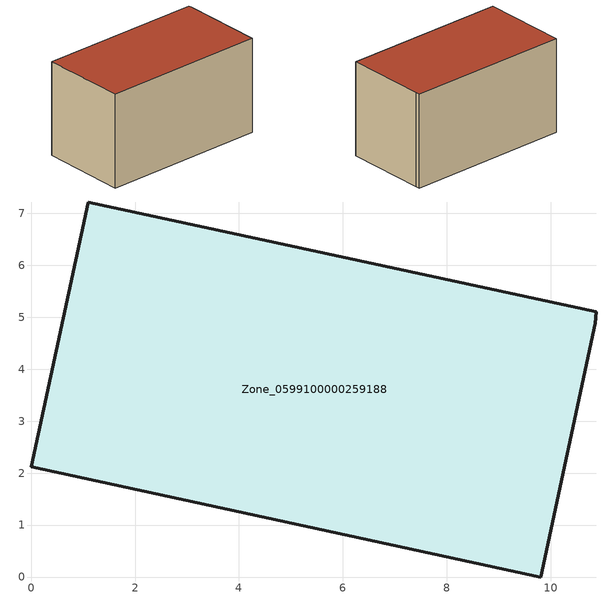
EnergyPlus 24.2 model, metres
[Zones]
Zone_0599100000259188
 floor ground (C_G): 10.86,4.89 9.81,0 0,2.12 1.1,7.22 10.88,5.11 z0
 wall outside (C_F): 9.81,0 10.86,4.89 10.88,5.11 1.1,7.22 0,2.12 9.81,0 z0:5.77
 roof outside (C_R): 1.1,7.22 0,2.12 9.81,0 10.86,4.89 10.88,5.11 z5.77
[BUILDING]
Pand.0599100000259188: North Axis=0; Terrain=City; Loads Convergence Tolerance Value=0.04; Temperature Convergence Tolerance Value=0.4; Solar Distribution=FullExterior; Maximum Number of Warmup Days=25; Minimum Number of Warmup Days=1
[Site:Location]
Rotterdam.The.Hague.AP_ZH_NLD Design_Conditions: Latitude=51.96; Longitude=4.45; Time Zone=1; Elevation=-4.5
[SITE:GROUNDTEMPERATURE:BUILDINGSURFACE]
18, 18, 18, 18, 18, 18, 18, 18, 18, 18, 18, 18
[MATERIAL] Thermal Absorptance=0.9; Solar Absorptance=0.7; Visible Absorptance=0.7
Name | Roughness | Thickness | Conductivity | Density | Specific Heat
G.TI.1975-1991 | MediumSmooth | 0.15 | 0.288461 | 540 | 1210
F.TI.1975-1991 | Rough | 0.3 | 0.230769 | 1920 | 840
R.TI.1975-1991 | MediumRough | 0.2 | 0.153846 | 1500 | 1000
[CONSTRUCTION]
C_G: G.TI.1975-1991
C_F: F.TI.1975-1991
C_R: R.TI.1975-1991
[ZONE]
Zone_0599100000259188: Type=1; Multiplier=1; Ceiling Height=Autocalculate; Volume=Autocalculate; Floor Area=autocalculate; Part of Total Floor Area=Yes
[ZONEINFILTRATION:DESIGNFLOWRATE]
Infil_Zone_0599100000259188: Zone or ZoneList or Space or SpaceList=Zone_0599100000259188; Schedule=AlwaysOn; Design Flow Rate Calculation Method=Flow/Area; Flow Rate per Floor Area=0.003; Constant Term Coefficient=1; Temperature Term Coefficient=0; Velocity Term Coefficient=0; Velocity Squared Term Coefficient=0
[HVACTEMPLATE:ZONE:IDEALLOADSAIRSYSTEM]
Zone_0599100000259188: Maximum Heating Supply Air Temperature=50; Minimum Cooling Supply Air Temperature=13; Maximum Heating Supply Air Humidity Ratio=0.0156; Minimum Cooling Supply Air Humidity Ratio=0.0077; Heating Limit=NoLimit; Cooling Limit=NoLimit; Dehumidification Control Type=ConstantSensibleHeatRatio; Cooling Sensible Heat Ratio=0.7; Dehumidification Setpoint=60; Humidification Control Type=None; Humidification Setpoint=30; Outdoor Air Method=None; Outdoor Air Flow Rate per Person=0.00944; Outdoor Air Flow Rate per Zone Floor Area=0; Outdoor Air Flow Rate per Zone=0; Demand Controlled Ventilation Type=None; Outdoor Air Economizer Type=NoEconomizer; Heat Recovery Type=None; Sensible Heat Recovery Effectiveness=0.7; Latent Heat Recovery Effectiveness=0.65
[ZONECONTROL:THERMOSTAT]
ThermostatControl_Zone_0599100000259188: Zone or ZoneList=Zone_0599100000259188; Control Type Schedule=DualSetpointControlType; Control 1=Thermostat_Zone_0599100000259188; Temperature Difference Between Cutout And Setpoint=0
[THERMOSTATSETPOINT:DUALSETPOINT]
Thermostat_Zone_0599100000259188: Heating Setpoint Temperature Schedule=HeatingSetpoint_Zone_0599100000259188; Cooling Setpoint Temperature Schedule=CoolingSetpoint_Zone_0599100000259188
[SCHEDULE:COMPACT]
HeatingSetpoint_Zone_0599100000259188: Through: 12/31, For: AllDays, Until: 24:00, 21
CoolingSetpoint_Zone_0599100000259188: Through: 12/31, For: AllDays, Until: 24:00, 24
DualSetpointControlType: Through: 12/31, For: AllDays, Until: 24:00, 4
AlwaysOn: Through: 12/31, For: AllDays, Until: 24:00, 1
